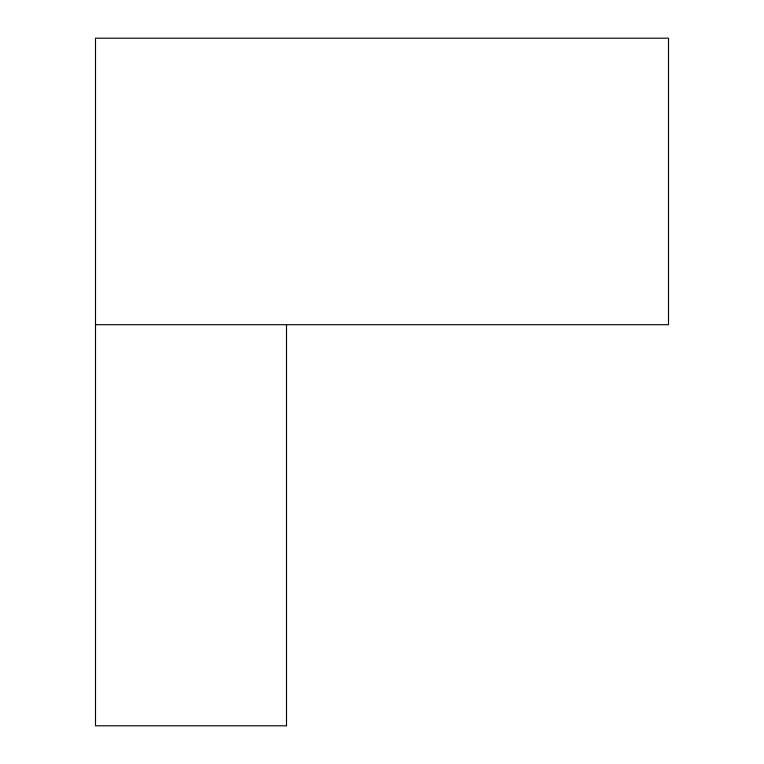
<?xml version="1.0" encoding="UTF-8"?>
<svg xmlns="http://www.w3.org/2000/svg" width="764" height="764" viewBox="0 0 764 764"><rect width="100%" height="100%" fill="white"/><g stroke="black" fill="none" stroke-linecap="round" stroke-linejoin="round"><path stroke-width="1.15" d="M95.5 324.7L668.5 324.7L668.5 38.2L95.5 38.2L95.5 725.8L286.5 725.8L286.5 324.7"/></g></svg>
